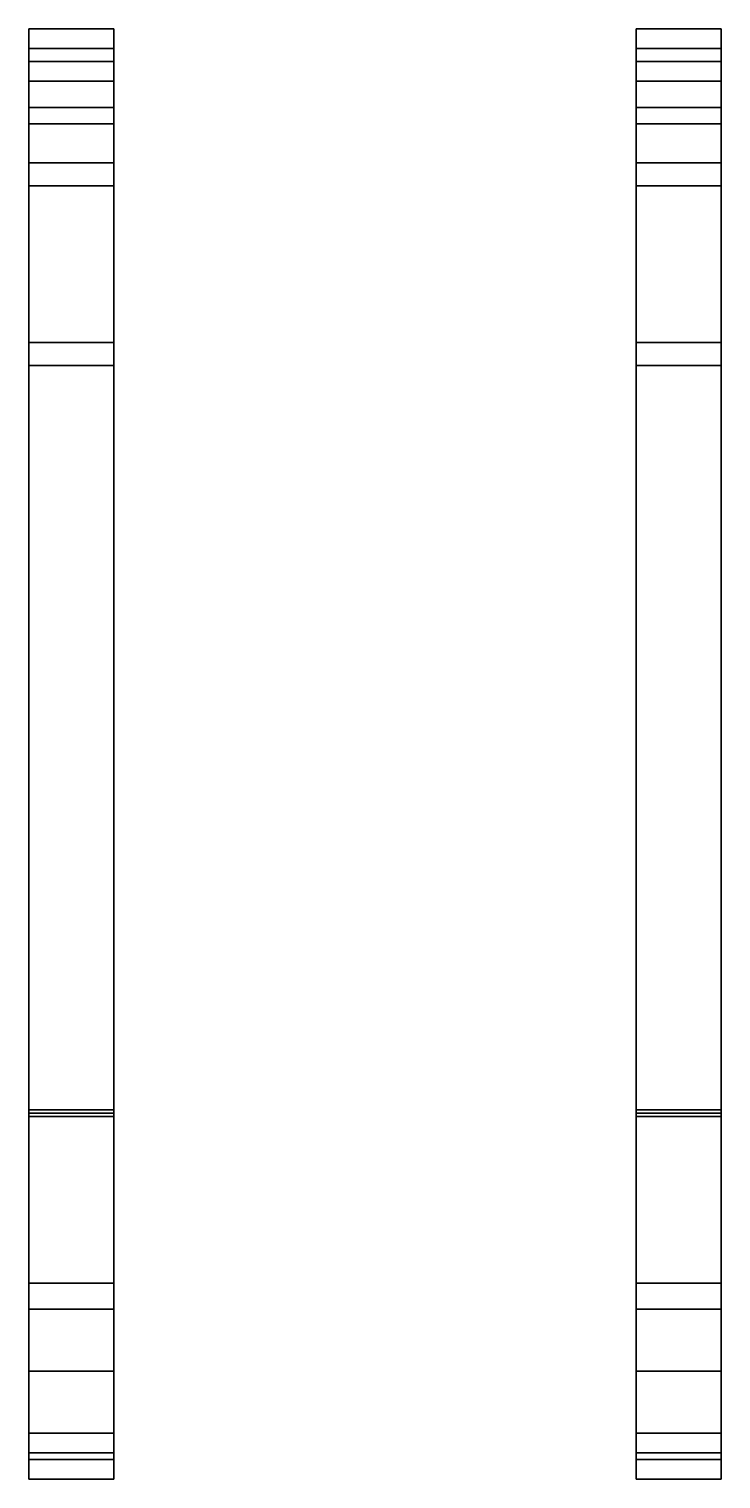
# Model space of a CAD drawing. Extents: x -1.06 to 1.06, y -1.63 to 2.81.
import ezdxf

# ---------------------------------------------------------------- set-up
doc = ezdxf.new("R2010")
doc.units = 0
doc.layers.add('TRACKS', color=3, linetype='CONTINUOUS')

msp = doc.modelspace()

# ---------------------------------------------------------------- linework, layer by layer
at = {"layer": 'TRACKS'}
for points in [[(-1.06, 2.71, 0.32), (-1.06, 2.81, 0.47), (-0.8, 2.81, 0.47), (-0.8, 2.71, 0.32)], [(-1.06, 2.65, 0.32), (-1.06, 2.75, 0.47), (-1.06, 2.81, 0.47), (-1.06, 2.71, 0.32)], [(-1.06, 2.81, 0.66), (-1.06, 2.71, 0.85), (-0.8, 2.71, 0.85), (-0.8, 2.81, 0.66)], [(-1.06, 2.75, 0.66), (-1.06, 2.65, 0.84), (-1.06, 2.71, 0.85), (-1.06, 2.81, 0.66)], [(-1.06, 2.81, 0.47), (-1.06, 2.81, 0.66), (-0.8, 2.81, 0.66), (-0.8, 2.81, 0.47)], [(-1.06, 2.75, 0.47), (-1.06, 2.75, 0.66), (-1.06, 2.81, 0.66), (-1.06, 2.81, 0.47)], [(-0.8, 2.81, 0.47), (-0.8, 2.75, 0.47), (-0.8, 2.65, 0.32), (-0.8, 2.71, 0.32)], [(-0.8, 2.71, 0.85), (-0.8, 2.65, 0.84), (-0.8, 2.75, 0.66), (-0.8, 2.81, 0.66)], [(-0.8, 2.81, 0.66), (-0.8, 2.75, 0.66), (-0.8, 2.75, 0.47), (-0.8, 2.81, 0.47)], [(0.8, 2.75, 0.47), (0.8, 2.75, 0.66), (0.8, 2.81, 0.66), (0.8, 2.81, 0.47)], [(0.8, 2.81, 0.47), (0.8, 2.81, 0.66), (1.06, 2.81, 0.66), (1.06, 2.81, 0.47)], [(0.8, 2.65, 0.32), (0.8, 2.75, 0.47), (0.8, 2.81, 0.47), (0.8, 2.71, 0.32)], [(0.8, 2.71, 0.32), (0.8, 2.81, 0.47), (1.06, 2.81, 0.47), (1.06, 2.71, 0.32)], [(0.8, 2.75, 0.66), (0.8, 2.65, 0.84), (0.8, 2.71, 0.85), (0.8, 2.81, 0.66)], [(0.8, 2.81, 0.66), (0.8, 2.71, 0.85), (1.06, 2.71, 0.85), (1.06, 2.81, 0.66)], [(1.06, 2.81, 0.66), (1.06, 2.75, 0.66), (1.06, 2.75, 0.47), (1.06, 2.81, 0.47)], [(1.06, 2.81, 0.47), (1.06, 2.75, 0.47), (1.06, 2.65, 0.32), (1.06, 2.71, 0.32)], [(1.06, 2.71, 0.85), (1.06, 2.65, 0.84), (1.06, 2.75, 0.66), (1.06, 2.81, 0.66)], [(-0.8, 2.65, 0.32), (-0.8, 2.75, 0.47), (-1.06, 2.75, 0.47), (-1.06, 2.65, 0.32)], [(-0.8, 2.75, 0.66), (-0.8, 2.65, 0.84), (-1.06, 2.65, 0.84), (-1.06, 2.75, 0.66)], [(-0.8, 2.75, 0.47), (-0.8, 2.75, 0.66), (-1.06, 2.75, 0.66), (-1.06, 2.75, 0.47)], [(-1.06, 2.71, 0.85), (-1.06, 2.52, 0.99), (-0.8, 2.52, 0.99), (-0.8, 2.71, 0.85)], [(-1.06, 2.65, 0.84), (-1.06, 2.52, 0.93), (-1.06, 2.52, 0.99), (-1.06, 2.71, 0.85)], [(-1.06, 2.57, 0.19), (-1.06, 2.71, 0.32), (-0.8, 2.71, 0.32), (-0.8, 2.57, 0.19)], [(-1.06, 2.57, 0.25), (-1.06, 2.65, 0.32), (-1.06, 2.71, 0.32), (-1.06, 2.57, 0.19)], [(-0.8, 2.52, 0.99), (-0.8, 2.52, 0.93), (-0.8, 2.65, 0.84), (-0.8, 2.71, 0.85)], [(-0.8, 2.71, 0.32), (-0.8, 2.65, 0.32), (-0.8, 2.57, 0.25), (-0.8, 2.57, 0.19)], [(1.06, 2.75, 0.47), (1.06, 2.75, 0.66), (0.8, 2.75, 0.66), (0.8, 2.75, 0.47)], [(1.06, 2.65, 0.32), (1.06, 2.75, 0.47), (0.8, 2.75, 0.47), (0.8, 2.65, 0.32)], [(1.06, 2.75, 0.66), (1.06, 2.65, 0.84), (0.8, 2.65, 0.84), (0.8, 2.75, 0.66)], [(0.8, 2.57, 0.19), (0.8, 2.71, 0.32), (1.06, 2.71, 0.32), (1.06, 2.57, 0.19)], [(0.8, 2.57, 0.25), (0.8, 2.65, 0.32), (0.8, 2.71, 0.32), (0.8, 2.57, 0.19)], [(0.8, 2.65, 0.84), (0.8, 2.52, 0.93), (0.8, 2.52, 0.99), (0.8, 2.71, 0.85)], [(0.8, 2.71, 0.85), (0.8, 2.52, 0.99), (1.06, 2.52, 0.99), (1.06, 2.71, 0.85)], [(1.06, 2.71, 0.32), (1.06, 2.65, 0.32), (1.06, 2.57, 0.25), (1.06, 2.57, 0.19)], [(1.06, 2.52, 0.99), (1.06, 2.52, 0.93), (1.06, 2.65, 0.84), (1.06, 2.71, 0.85)], [(-0.8, 2.65, 0.84), (-0.8, 2.52, 0.93), (-1.06, 2.52, 0.93), (-1.06, 2.65, 0.84)], [(-0.8, 2.57, 0.25), (-0.8, 2.65, 0.32), (-1.06, 2.65, 0.32), (-1.06, 2.57, 0.25)], [(1.06, 2.57, 0.25), (1.06, 2.65, 0.32), (0.8, 2.65, 0.32), (0.8, 2.57, 0.25)], [(1.06, 2.65, 0.84), (1.06, 2.52, 0.93), (0.8, 2.52, 0.93), (0.8, 2.65, 0.84)], [(-1.06, 2.57, 0.19), (-1.06, 2.4, 0.13), (-1.06, 2.4, 0.19), (-1.06, 2.57, 0.25)], [(-1.06, 2.57, 0.25), (-1.06, 2.4, 0.19), (-0.8, 2.4, 0.19), (-0.8, 2.57, 0.25)], [(-0.8, 2.57, 0.19), (-0.8, 2.4, 0.13), (-1.06, 2.4, 0.13), (-1.06, 2.57, 0.19)], [(-0.8, 2.4, 0.19), (-0.8, 2.4, 0.13), (-0.8, 2.57, 0.19), (-0.8, 2.57, 0.25)], [(1.06, 2.57, 0.19), (1.06, 2.4, 0.13), (0.8, 2.4, 0.13), (0.8, 2.57, 0.19)], [(0.8, 2.57, 0.19), (0.8, 2.4, 0.13), (0.8, 2.4, 0.19), (0.8, 2.57, 0.25)], [(0.8, 2.57, 0.25), (0.8, 2.4, 0.19), (1.06, 2.4, 0.19), (1.06, 2.57, 0.25)], [(1.06, 2.4, 0.19), (1.06, 2.4, 0.13), (1.06, 2.57, 0.19), (1.06, 2.57, 0.25)], [(-0.8, 2.33, 0.99), (-0.8, 2.52, 0.99), (-1.06, 2.52, 0.99), (-1.06, 2.33, 0.99)], [(-1.06, 2.33, 0.99), (-1.06, 2.52, 0.99), (-1.06, 2.52, 0.93), (-1.06, 2.33, 0.93)], [(-1.06, 2.33, 0.93), (-1.06, 2.52, 0.93), (-0.8, 2.52, 0.93), (-0.8, 2.33, 0.93)], [(-0.8, 2.52, 0.93), (-0.8, 2.52, 0.99), (-0.8, 2.33, 0.99), (-0.8, 2.33, 0.93)], [(1.06, 2.33, 0.99), (1.06, 2.52, 0.99), (0.8, 2.52, 0.99), (0.8, 2.33, 0.99)], [(0.8, 2.33, 0.99), (0.8, 2.52, 0.99), (0.8, 2.52, 0.93), (0.8, 2.33, 0.93)], [(0.8, 2.33, 0.93), (0.8, 2.52, 0.93), (1.06, 2.52, 0.93), (1.06, 2.33, 0.93)], [(1.06, 2.52, 0.93), (1.06, 2.52, 0.99), (1.06, 2.33, 0.99), (1.06, 2.33, 0.93)], [(-1.06, 2.4, 0.13), (-1.06, 1.85, 0.06), (-1.06, 1.85, 0.12), (-1.06, 2.4, 0.19)], [(-1.06, 2.4, 0.19), (-1.06, 1.85, 0.12), (-0.8, 1.85, 0.12), (-0.8, 2.4, 0.19)], [(-0.8, 2.4, 0.13), (-0.8, 1.85, 0.06), (-1.06, 1.85, 0.06), (-1.06, 2.4, 0.13)], [(-0.8, 1.85, 0.12), (-0.8, 1.85, 0.06), (-0.8, 2.4, 0.13), (-0.8, 2.4, 0.19)], [(0.8, 2.4, 0.19), (0.8, 1.85, 0.12), (1.06, 1.85, 0.12), (1.06, 2.4, 0.19)], [(0.8, 2.4, 0.13), (0.8, 1.85, 0.06), (0.8, 1.85, 0.12), (0.8, 2.4, 0.19)], [(1.06, 2.4, 0.13), (1.06, 1.85, 0.06), (0.8, 1.85, 0.06), (0.8, 2.4, 0.13)], [(1.06, 1.85, 0.12), (1.06, 1.85, 0.06), (1.06, 2.4, 0.13), (1.06, 2.4, 0.19)], [(-1.06, 1.78, 0.93), (-1.06, 2.33, 0.99), (-1.06, 2.33, 0.93), (-1.06, 1.78, 0.87)], [(-1.06, 1.78, 0.87), (-1.06, 2.33, 0.93), (-0.8, 2.33, 0.93), (-0.8, 1.78, 0.87)], [(-0.8, 1.78, 0.93), (-0.8, 2.33, 0.99), (-1.06, 2.33, 0.99), (-1.06, 1.78, 0.93)], [(-0.8, 2.33, 0.93), (-0.8, 2.33, 0.99), (-0.8, 1.78, 0.93), (-0.8, 1.78, 0.87)], [(0.8, 1.78, 0.93), (0.8, 2.33, 0.99), (0.8, 2.33, 0.93), (0.8, 1.78, 0.87)], [(1.06, 1.78, 0.93), (1.06, 2.33, 0.99), (0.8, 2.33, 0.99), (0.8, 1.78, 0.93)], [(0.8, 1.78, 0.87), (0.8, 2.33, 0.93), (1.06, 2.33, 0.93), (1.06, 1.78, 0.87)], [(1.06, 2.33, 0.93), (1.06, 2.33, 0.99), (1.06, 1.78, 0.93), (1.06, 1.78, 0.87)], [(-0.8, 1.85, 0.06), (-0.8, -0.52, 0.06), (-1.06, -0.52, 0.06), (-1.06, 1.85, 0.06)], [(-1.06, 1.85, 0.06), (-1.06, -0.52, 0.06), (-1.06, -0.52, 0.12), (-1.06, 1.85, 0.12)], [(-1.06, 1.85, 0.12), (-1.06, -0.52, 0.12), (-0.8, -0.52, 0.12), (-0.8, 1.85, 0.12)], [(-0.8, -0.52, 0.12), (-0.8, -0.52, 0.06), (-0.8, 1.85, 0.06), (-0.8, 1.85, 0.12)], [(0.8, 1.85, 0.06), (0.8, -0.52, 0.06), (0.8, -0.52, 0.12), (0.8, 1.85, 0.12)], [(1.06, 1.85, 0.06), (1.06, -0.52, 0.06), (0.8, -0.52, 0.06), (0.8, 1.85, 0.06)], [(0.8, 1.85, 0.12), (0.8, -0.52, 0.12), (1.06, -0.52, 0.12), (1.06, 1.85, 0.12)], [(1.06, -0.52, 0.12), (1.06, -0.52, 0.06), (1.06, 1.85, 0.06), (1.06, 1.85, 0.12)], [(-1.06, -0.5, 0.93), (-1.06, 1.78, 0.93), (-1.06, 1.78, 0.87), (-1.06, -0.51, 0.87)], [(-1.06, -0.51, 0.87), (-1.06, 1.78, 0.87), (-0.8, 1.78, 0.87), (-0.8, -0.51, 0.87)], [(-0.8, -0.5, 0.93), (-0.8, 1.78, 0.93), (-1.06, 1.78, 0.93), (-1.06, -0.5, 0.93)], [(-0.8, 1.78, 0.87), (-0.8, 1.78, 0.93), (-0.8, -0.5, 0.93), (-0.8, -0.51, 0.87)], [(0.8, -0.5, 0.93), (0.8, 1.78, 0.93), (0.8, 1.78, 0.87), (0.8, -0.51, 0.87)], [(1.06, -0.5, 0.93), (1.06, 1.78, 0.93), (0.8, 1.78, 0.93), (0.8, -0.5, 0.93)], [(0.8, -0.51, 0.87), (0.8, 1.78, 0.87), (1.06, 1.78, 0.87), (1.06, -0.51, 0.87)], [(1.06, 1.78, 0.87), (1.06, 1.78, 0.93), (1.06, -0.5, 0.93), (1.06, -0.51, 0.87)], [(-1.06, -1.11, 1.04), (-1.06, -0.5, 0.93), (-1.06, -0.51, 0.87), (-1.06, -1.11, 0.98)], [(-0.8, -1.11, 1.04), (-0.8, -0.5, 0.93), (-1.06, -0.5, 0.93), (-1.06, -1.11, 1.04)], [(-1.06, -1.11, 0.98), (-1.06, -0.51, 0.87), (-0.8, -0.51, 0.87), (-0.8, -1.11, 0.98)], [(-1.06, -1.03, 0.15), (-1.06, -0.52, 0.06), (-0.8, -0.52, 0.06), (-0.8, -1.03, 0.15)], [(-1.06, -1.03, 0.21), (-1.06, -0.52, 0.12), (-1.06, -0.52, 0.06), (-1.06, -1.03, 0.15)], [(-0.8, -1.03, 0.21), (-0.8, -0.52, 0.12), (-1.06, -0.52, 0.12), (-1.06, -1.03, 0.21)], [(-0.8, -0.51, 0.87), (-0.8, -0.5, 0.93), (-0.8, -1.11, 1.04), (-0.8, -1.11, 0.98)], [(-0.8, -0.52, 0.06), (-0.8, -0.52, 0.12), (-0.8, -1.03, 0.21), (-0.8, -1.03, 0.15)], [(0.8, -1.11, 1.04), (0.8, -0.5, 0.93), (0.8, -0.51, 0.87), (0.8, -1.11, 0.98)], [(1.06, -1.11, 1.04), (1.06, -0.5, 0.93), (0.8, -0.5, 0.93), (0.8, -1.11, 1.04)], [(0.8, -1.11, 0.98), (0.8, -0.51, 0.87), (1.06, -0.51, 0.87), (1.06, -1.11, 0.98)], [(1.06, -1.03, 0.21), (1.06, -0.52, 0.12), (0.8, -0.52, 0.12), (0.8, -1.03, 0.21)], [(0.8, -1.03, 0.21), (0.8, -0.52, 0.12), (0.8, -0.52, 0.06), (0.8, -1.03, 0.15)], [(0.8, -1.03, 0.15), (0.8, -0.52, 0.06), (1.06, -0.52, 0.06), (1.06, -1.03, 0.15)], [(1.06, -0.51, 0.87), (1.06, -0.5, 0.93), (1.06, -1.11, 1.04), (1.06, -1.11, 0.98)], [(1.06, -0.52, 0.06), (1.06, -0.52, 0.12), (1.06, -1.03, 0.21), (1.06, -1.03, 0.15)], [(-1.06, -1.55, 0.34), (-1.06, -1.03, 0.15), (-0.8, -1.03, 0.15), (-0.8, -1.55, 0.34)], [(-1.06, -1.49, 0.37), (-1.06, -1.03, 0.21), (-1.06, -1.03, 0.15), (-1.06, -1.55, 0.34)], [(-0.8, -1.49, 0.37), (-0.8, -1.03, 0.21), (-1.06, -1.03, 0.21), (-1.06, -1.49, 0.37)], [(-0.8, -1.03, 0.15), (-0.8, -1.03, 0.21), (-0.8, -1.49, 0.37), (-0.8, -1.55, 0.34)], [(1.06, -1.49, 0.37), (1.06, -1.03, 0.21), (0.8, -1.03, 0.21), (0.8, -1.49, 0.37)], [(0.8, -1.49, 0.37), (0.8, -1.03, 0.21), (0.8, -1.03, 0.15), (0.8, -1.55, 0.34)], [(0.8, -1.55, 0.34), (0.8, -1.03, 0.15), (1.06, -1.03, 0.15), (1.06, -1.55, 0.34)], [(1.06, -1.03, 0.15), (1.06, -1.03, 0.21), (1.06, -1.49, 0.37), (1.06, -1.55, 0.34)], [(-1.06, -1.3, 0.98), (-1.06, -1.11, 0.98), (-0.8, -1.11, 0.98), (-0.8, -1.3, 0.98)], [(-0.8, -1.3, 1.04), (-0.8, -1.11, 1.04), (-1.06, -1.11, 1.04), (-1.06, -1.3, 1.04)], [(-1.06, -1.3, 1.04), (-1.06, -1.11, 1.04), (-1.06, -1.11, 0.98), (-1.06, -1.3, 0.98)], [(-0.8, -1.11, 0.98), (-0.8, -1.11, 1.04), (-0.8, -1.3, 1.04), (-0.8, -1.3, 0.98)], [(1.06, -1.3, 1.04), (1.06, -1.11, 1.04), (0.8, -1.11, 1.04), (0.8, -1.3, 1.04)], [(0.8, -1.3, 1.04), (0.8, -1.11, 1.04), (0.8, -1.11, 0.98), (0.8, -1.3, 0.98)], [(0.8, -1.3, 0.98), (0.8, -1.11, 0.98), (1.06, -1.11, 0.98), (1.06, -1.3, 0.98)], [(1.06, -1.11, 0.98), (1.06, -1.11, 1.04), (1.06, -1.3, 1.04), (1.06, -1.3, 0.98)], [(-1.06, -1.3, 0.98), (-1.06, -1.49, 0.87), (-1.06, -1.55, 0.9), (-1.06, -1.3, 1.04)], [(-0.8, -1.3, 0.98), (-0.8, -1.49, 0.87), (-1.06, -1.49, 0.87), (-1.06, -1.3, 0.98)], [(-1.06, -1.3, 1.04), (-1.06, -1.55, 0.9), (-0.8, -1.55, 0.9), (-0.8, -1.3, 1.04)], [(-0.8, -1.55, 0.9), (-0.8, -1.49, 0.87), (-0.8, -1.3, 0.98), (-0.8, -1.3, 1.04)], [(1.06, -1.3, 0.98), (1.06, -1.49, 0.87), (0.8, -1.49, 0.87), (0.8, -1.3, 0.98)], [(0.8, -1.3, 0.98), (0.8, -1.49, 0.87), (0.8, -1.55, 0.9), (0.8, -1.3, 1.04)], [(0.8, -1.3, 1.04), (0.8, -1.55, 0.9), (1.06, -1.55, 0.9), (1.06, -1.3, 1.04)], [(1.06, -1.55, 0.9), (1.06, -1.49, 0.87), (1.06, -1.3, 0.98), (1.06, -1.3, 1.04)], [(-1.06, -1.49, 0.87), (-1.06, -1.57, 0.7), (-1.06, -1.63, 0.7), (-1.06, -1.55, 0.9)], [(-1.06, -1.57, 0.56), (-1.06, -1.49, 0.37), (-1.06, -1.55, 0.34), (-1.06, -1.63, 0.53)], [(-0.8, -1.57, 0.56), (-0.8, -1.49, 0.37), (-1.06, -1.49, 0.37), (-1.06, -1.57, 0.56)], [(-0.8, -1.49, 0.87), (-0.8, -1.57, 0.7), (-1.06, -1.57, 0.7), (-1.06, -1.49, 0.87)], [(-0.8, -1.63, 0.7), (-0.8, -1.57, 0.7), (-0.8, -1.49, 0.87), (-0.8, -1.55, 0.9)], [(-0.8, -1.55, 0.34), (-0.8, -1.49, 0.37), (-0.8, -1.57, 0.56), (-0.8, -1.63, 0.53)], [(0.8, -1.49, 0.87), (0.8, -1.57, 0.7), (0.8, -1.63, 0.7), (0.8, -1.55, 0.9)], [(1.06, -1.49, 0.87), (1.06, -1.57, 0.7), (0.8, -1.57, 0.7), (0.8, -1.49, 0.87)], [(0.8, -1.57, 0.56), (0.8, -1.49, 0.37), (0.8, -1.55, 0.34), (0.8, -1.63, 0.53)], [(1.06, -1.57, 0.56), (1.06, -1.49, 0.37), (0.8, -1.49, 0.37), (0.8, -1.57, 0.56)], [(1.06, -1.63, 0.7), (1.06, -1.57, 0.7), (1.06, -1.49, 0.87), (1.06, -1.55, 0.9)], [(1.06, -1.55, 0.34), (1.06, -1.49, 0.37), (1.06, -1.57, 0.56), (1.06, -1.63, 0.53)], [(-1.06, -1.55, 0.9), (-1.06, -1.63, 0.7), (-0.8, -1.63, 0.7), (-0.8, -1.55, 0.9)], [(-1.06, -1.63, 0.53), (-1.06, -1.55, 0.34), (-0.8, -1.55, 0.34), (-0.8, -1.63, 0.53)], [(0.8, -1.55, 0.9), (0.8, -1.63, 0.7), (1.06, -1.63, 0.7), (1.06, -1.55, 0.9)], [(0.8, -1.63, 0.53), (0.8, -1.55, 0.34), (1.06, -1.55, 0.34), (1.06, -1.63, 0.53)], [(-1.06, -1.57, 0.7), (-1.06, -1.57, 0.56), (-1.06, -1.63, 0.53), (-1.06, -1.63, 0.7)], [(-0.8, -1.57, 0.7), (-0.8, -1.57, 0.56), (-1.06, -1.57, 0.56), (-1.06, -1.57, 0.7)], [(-0.8, -1.63, 0.53), (-0.8, -1.57, 0.56), (-0.8, -1.57, 0.7), (-0.8, -1.63, 0.7)], [(0.8, -1.57, 0.7), (0.8, -1.57, 0.56), (0.8, -1.63, 0.53), (0.8, -1.63, 0.7)], [(1.06, -1.57, 0.7), (1.06, -1.57, 0.56), (0.8, -1.57, 0.56), (0.8, -1.57, 0.7)], [(1.06, -1.63, 0.53), (1.06, -1.57, 0.56), (1.06, -1.57, 0.7), (1.06, -1.63, 0.7)], [(-1.06, -1.63, 0.7), (-1.06, -1.63, 0.53), (-0.8, -1.63, 0.53), (-0.8, -1.63, 0.7)], [(0.8, -1.63, 0.7), (0.8, -1.63, 0.53), (1.06, -1.63, 0.53), (1.06, -1.63, 0.7)]]:
    msp.add_3dface(points, dxfattribs=at)

doc.saveas('drawing.dxf')
